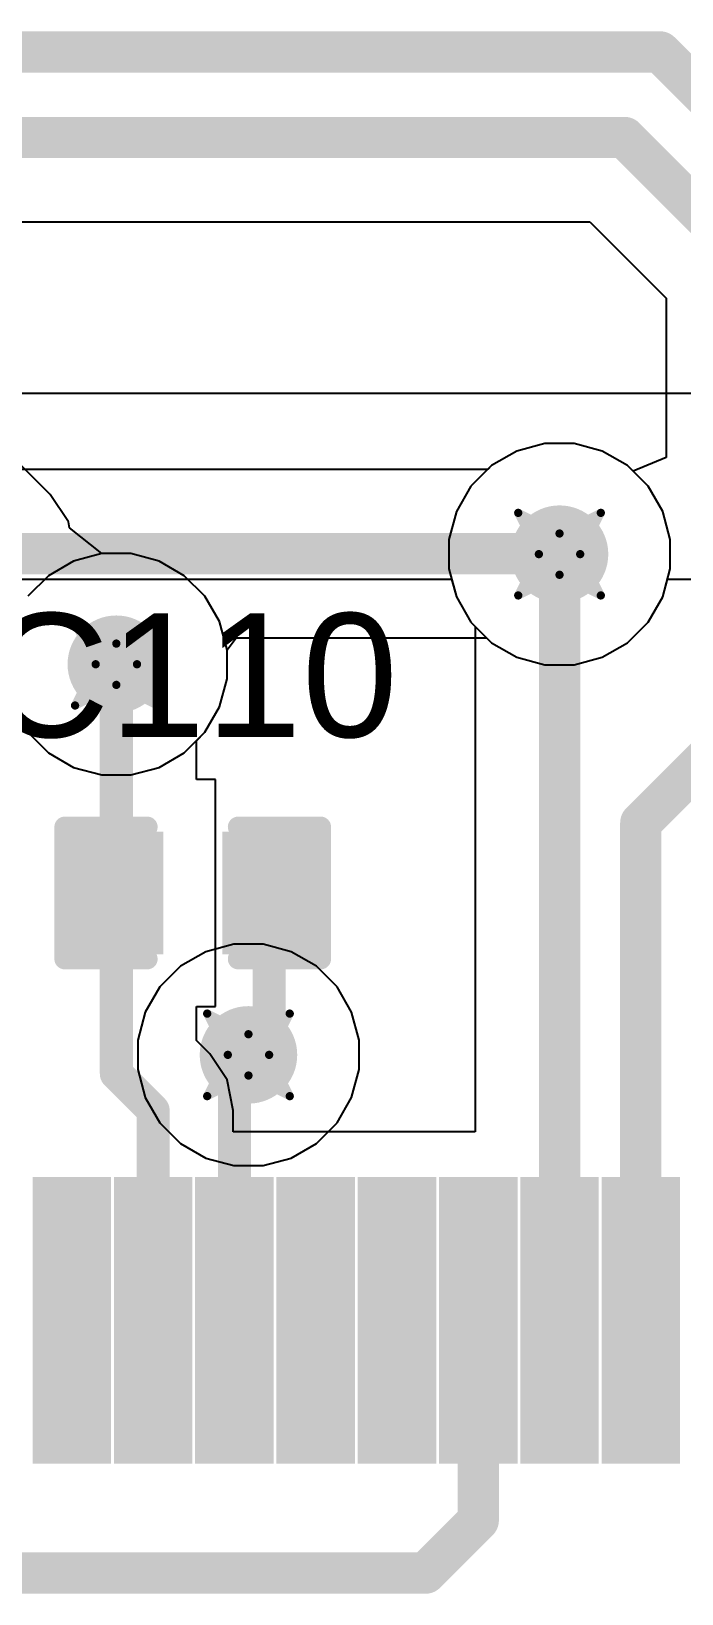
# Model space of a CAD drawing. Header units: inches. Extents: x -36 to 349, y -11 to 240.
# Drawn here: x 84.97 to 88.97, y 80.63 to 90.24 of the extents above; entities that cross this region are included whole.
import ezdxf

# ---------------------------------------------------------------- set-up
doc = ezdxf.new("R2010")
doc.units = ezdxf.units.IN
for name, color, linetype in [('Bottom Layer', 5, 'Continuous'), ('Drill Drawing', 1, 'Continuous'), ('Layer 1', 16, 'Continuous'), ('Layer 2', 76, 'Continuous'), ('Top Layer', 1, 'Continuous'), ('Top Overlay', 2, 'Continuous'), ('Top Paste', 8, 'Continuous'), ('Top Solder', 216, 'Continuous'), ('Via Holes', 16, 'Continuous')]:
    doc.layers.add(name, color=color, linetype=linetype)
doc.styles.add('Arial', font='', dxfattribs={"height": 0.2})
doc.styles.get('Arial').set_extended_font_data('Arial')

# ---------------------------------------------------------------- blocks, each defined once
blk = doc.blocks.new('LQFP_144_20_20__155')
at = {"layer": 'Top Layer'}
for points in [[(-2.89, 9.9), (-2.89, 11.46), (-2.61, 11.46), (-2.61, 9.9)], [(-2.39, 9.9), (-2.39, 11.46), (-2.11, 11.46), (-2.11, 9.9)], [(-1.89, 9.9), (-1.89, 11.46), (-1.61, 11.46), (-1.61, 9.9)], [(-1.39, 9.9), (-1.39, 11.46), (-1.11, 11.46), (-1.11, 9.9)], [(-0.89, 9.9), (-0.89, 11.46), (-0.61, 11.46), (-0.61, 9.9)], [(-0.39, 9.9), (-0.39, 11.46), (-0.11, 11.46), (-0.11, 9.9)], [(0.11, 9.9), (0.11, 11.46), (0.39, 11.46), (0.39, 9.9)], [(0.61, 9.9), (0.61, 11.46), (0.89, 11.46), (0.89, 9.9)]]:
    blk.add_hatch(color=1, dxfattribs=at).paths.add_polyline_path(points)
at = {"layer": 'Top Paste'}
for points in [[(-2.89, 9.9), (-2.89, 11.46), (-2.61, 11.46), (-2.61, 9.9)], [(-2.39, 9.9), (-2.39, 11.46), (-2.11, 11.46), (-2.11, 9.9)], [(-1.89, 9.9), (-1.89, 11.46), (-1.61, 11.46), (-1.61, 9.9)], [(-1.39, 9.9), (-1.39, 11.46), (-1.11, 11.46), (-1.11, 9.9)], [(-0.89, 9.9), (-0.89, 11.46), (-0.61, 11.46), (-0.61, 9.9)], [(-0.39, 9.9), (-0.39, 11.46), (-0.11, 11.46), (-0.11, 9.9)], [(0.11, 9.9), (0.11, 11.46), (0.39, 11.46), (0.39, 9.9)], [(0.61, 9.9), (0.61, 11.46), (0.89, 11.46), (0.89, 9.9)]]:
    blk.add_hatch(color=8, dxfattribs=at).paths.add_polyline_path(points)
at = {"layer": 'Top Solder'}
for points in [[(-2.9916, 9.7984), (-2.9916, 11.5616), (-2.5084, 11.5616), (-2.5084, 9.7984)], [(-2.4916, 9.7984), (-2.4916, 11.5616), (-2.0084, 11.5616), (-2.0084, 9.7984)], [(-1.9916, 9.7984), (-1.9916, 11.5616), (-1.5084, 11.5616), (-1.5084, 9.7984)], [(-1.4916, 9.7984), (-1.4916, 11.5616), (-1.0084, 11.5616), (-1.0084, 9.7984)], [(-0.9916, 9.7984), (-0.9916, 11.5616), (-0.5084, 11.5616), (-0.5084, 9.7984)], [(-0.4916, 9.7984), (-0.4916, 11.5616), (-0.0084, 11.5616), (-0.0084, 9.7984)], [(0.0084, 9.7984), (0.0084, 11.5616), (0.4916, 11.5616), (0.4916, 9.7984)], [(0.5084, 9.7984), (0.5084, 11.5616), (0.9916, 11.5616), (0.9916, 9.7984)]]:
    blk.add_hatch(color=216, dxfattribs=at).paths.add_polyline_path(points)
blk = doc.blocks.new('C___0402_429')
at = {"layer": 'Top Layer'}
for points in [[(-0.6985, -0.3175), (-0.6985, 0.3175), (-0.2413, 0.3175), (-0.2413, -0.3175)], [(0.2413, -0.3175), (0.2413, 0.3175), (0.6985, 0.3175), (0.6985, -0.3175)]]:
    blk.add_hatch(color=1, dxfattribs=at).paths.add_polyline_path(points)
at = {"layer": 'Top Paste'}
for points in [[(-0.6985, -0.3175), (-0.6985, 0.3175), (-0.2413, 0.3175), (-0.2413, -0.3175)], [(0.2413, -0.3175), (0.2413, 0.3175), (0.6985, 0.3175), (0.6985, -0.3175)]]:
    blk.add_hatch(color=8, dxfattribs=at).paths.add_polyline_path(points)
at = {"layer": 'Top Solder'}
for points in [[(-0.7585, -0.3775), (-0.7585, 0.3775), (-0.1813, 0.3775), (-0.1813, -0.3775)], [(0.1813, -0.3775), (0.1813, 0.3775), (0.7585, 0.3775), (0.7585, -0.3775)]]:
    blk.add_hatch(color=216, dxfattribs=at).paths.add_polyline_path(points)
at = {"layer": 'Top Overlay'}
for points in [[(-0.7874, 0.4064, 0.127, 0.127, 0), (-0.2794, 0.4064, 0.127, 0.127, 0)], [(-0.7874, -0.4064, 0.127, 0.127, 0), (-0.7874, 0.4064, 0.127, 0.127, 0)], [(0.2794, 0.4064, 0.127, 0.127, 0), (0.7874, 0.4064, 0.127, 0.127, 0)], [(0.7874, -0.4064, 0.127, 0.127, 0), (0.7874, 0.4064, 0.127, 0.127, 0)], [(-0.7874, -0.4064, 0.127, 0.127, 0), (-0.2794, -0.4064, 0.127, 0.127, 0)], [(0.2794, -0.4064, 0.127, 0.127, 0), (0.7874, -0.4064, 0.127, 0.127, 0)]]:
    blk.add_lwpolyline(points, format="xyseb", dxfattribs=at)
for points in [[(-0.8191, 0.4064, 0.0635, 0.0635, 1), (-0.7556, 0.4064, 0.0635, 0.0635, 1)], [(-0.8191, 0.4064, 0.0635, 0.0635, 1), (-0.7556, 0.4064, 0.0635, 0.0635, 1)], [(-0.3111, 0.4064, 0.0635, 0.0635, 1), (-0.2477, 0.4064, 0.0635, 0.0635, 1)], [(0.2477, 0.4064, 0.0635, 0.0635, 1), (0.3111, 0.4064, 0.0635, 0.0635, 1)], [(0.7556, 0.4064, 0.0635, 0.0635, 1), (0.8191, 0.4064, 0.0635, 0.0635, 1)], [(0.7556, 0.4064, 0.0635, 0.0635, 1), (0.8191, 0.4064, 0.0635, 0.0635, 1)], [(-0.8191, -0.4064, 0.0635, 0.0635, 1), (-0.7556, -0.4064, 0.0635, 0.0635, 1)], [(-0.8191, -0.4064, 0.0635, 0.0635, 1), (-0.7556, -0.4064, 0.0635, 0.0635, 1)], [(-0.3111, -0.4064, 0.0635, 0.0635, 1), (-0.2477, -0.4064, 0.0635, 0.0635, 1)], [(0.2477, -0.4064, 0.0635, 0.0635, 1), (0.3111, -0.4064, 0.0635, 0.0635, 1)], [(0.7556, -0.4064, 0.0635, 0.0635, 1), (0.8191, -0.4064, 0.0635, 0.0635, 1)], [(0.7556, -0.4064, 0.0635, 0.0635, 1), (0.8191, -0.4064, 0.0635, 0.0635, 1)]]:
    blk.add_lwpolyline(points, format="xyseb", close=True, dxfattribs=at)

msp = doc.modelspace()

# ---------------------------------------------------------------- hatches: boundary and pattern name
at = {"layer": 'Bottom Layer'}
h = msp.add_hatch(color=5, dxfattribs=at)
edge = h.paths.add_edge_path()
edge.add_arc((88.2192, 87.0223), 0.3, 0, 360)
h = msp.add_hatch(color=5, dxfattribs=at)
edge = h.paths.add_edge_path()
edge.add_arc((85.4927, 86.345), 0.3, 0, 360)
h = msp.add_hatch(color=5, dxfattribs=at)
edge = h.paths.add_edge_path()
edge.add_arc((86.3055, 83.9415), 0.3, 0, 360)
at = {"layer": 'Layer 1'}
h = msp.add_hatch(color=16, dxfattribs=at)
edge = h.paths.add_edge_path()
edge.add_arc((88.2192, 87.0223), 0.3, 0, 360)
h = msp.add_hatch(color=16, dxfattribs=at)
edge = h.paths.add_edge_path()
edge.add_arc((85.4927, 86.345), 0.3, 0, 360)
h = msp.add_hatch(color=16, dxfattribs=at)
edge = h.paths.add_edge_path()
edge.add_arc((86.3055, 83.9415), 0.3, 0, 360)
at = {"layer": 'Layer 2'}
h = msp.add_hatch(color=76, dxfattribs=at)
edge = h.paths.add_edge_path()
edge.add_arc((88.2192, 87.0223), 0.3, 0, 360)
h = msp.add_hatch(color=76, dxfattribs=at)
edge = h.paths.add_edge_path()
edge.add_arc((85.4927, 86.345), 0.3, 0, 360)
h = msp.add_hatch(color=76, dxfattribs=at)
edge = h.paths.add_edge_path()
edge.add_arc((86.3055, 83.9415), 0.3, 0, 360)
at = {"layer": 'Top Layer'}
h = msp.add_hatch(color=1, dxfattribs=at)
edge = h.paths.add_edge_path()
edge.add_arc((88.2192, 87.0223), 0.3, 0, 360)
h = msp.add_hatch(color=1, dxfattribs=at)
edge = h.paths.add_edge_path()
edge.add_arc((85.4927, 86.345), 0.3, 0, 360)
h = msp.add_hatch(color=1, dxfattribs=at)
edge = h.paths.add_edge_path()
edge.add_arc((86.3055, 83.9415), 0.3, 0, 360)
at = {"layer": 'Via Holes'}
h = msp.add_hatch(color=7, dxfattribs=at)
edge = h.paths.add_edge_path()
edge.add_arc((88.2192, 87.0223), 0.15, 0, 360)
h = msp.add_hatch(color=7, dxfattribs=at)
edge = h.paths.add_edge_path()
edge.add_arc((85.4927, 86.345), 0.15, 0, 360)
h = msp.add_hatch(color=7, dxfattribs=at)
edge = h.paths.add_edge_path()
edge.add_arc((86.3055, 83.9415), 0.15, 0, 360)

# ---------------------------------------------------------------- linework, layer by layer
at = {"layer": 'Bottom Layer'}
for p, q in [((88.1295, 87.7033), (87.9563, 87.6569)), ((88.3088, 87.7033), (88.1295, 87.7033)), ((88.482, 87.6569), (88.3088, 87.7033)), ((87.9563, 87.6569), (87.801, 87.5673)), ((88.6373, 87.5673), (88.482, 87.6569)), ((87.7777, 87.5439), (84.1913, 87.5439)), ((87.801, 87.5673), (87.7777, 87.5439)), ((88.7641, 87.4405), (88.6373, 87.5673)), ((88.8538, 87.2852), (88.7641, 87.4405)), ((88.9002, 87.112), (88.8538, 87.2852)), ((88.9002, 86.9327), (88.9002, 87.112)), ((88.8538, 86.7595), (88.9002, 86.9327)), ((88.7641, 86.6042), (88.8538, 86.7595)), ((88.6373, 86.4774), (88.7641, 86.6042)), ((86.1737, 86.4346), (86.23, 86.508)), ((86.1737, 86.2553), (86.1737, 86.4346)), ((86.23, 86.508), (87.7704, 86.508)), ((87.7704, 86.508), (87.801, 86.4774)), ((87.801, 86.4774), (87.9563, 86.3877)), ((88.482, 86.3877), (88.6373, 86.4774)), ((87.9563, 86.3877), (88.1295, 86.3413)), ((88.1295, 86.3413), (88.3088, 86.3413)), ((88.3088, 86.3413), (88.482, 86.3877)), ((86.1273, 86.0821), (86.1737, 86.2553)), ((86.0376, 85.9268), (86.1273, 86.0821)), ((84.9478, 85.9268), (85.0746, 85.8)), ((85.9108, 85.8), (86.0376, 85.9268)), ((85.0746, 85.8), (85.2298, 85.7104)), ((85.7556, 85.7104), (85.9108, 85.8)), ((85.2298, 85.7104), (85.403, 85.664)), ((85.403, 85.664), (85.5824, 85.664)), ((85.5824, 85.664), (85.7556, 85.7104))]:
    msp.add_line(p, q, dxfattribs=at)
for points in [[(84.1913, 87.026, 0.254, 0.254, 0), (88.2155, 87.026, 0.254, 0.254, 0)], [(88.2155, 87.026, 0.254, 0.254, 0), (88.2192, 87.0223, 0.254, 0.254, 0)]]:
    msp.add_lwpolyline(points, format="xyseb", dxfattribs=at)
for points in [[(88.152, 87.026, 0.127, 0.127, 1), (88.279, 87.026, 0.127, 0.127, 1)], [(88.152, 87.026, 0.127, 0.127, 1), (88.279, 87.026, 0.127, 0.127, 1)], [(88.1557, 87.0223, 0.127, 0.127, 1), (88.2827, 87.0223, 0.127, 0.127, 1)]]:
    msp.add_lwpolyline(points, format="xyseb", close=True, dxfattribs=at)
at = {"layer": 'Drill Drawing'}
for points in [[(87.9652, 87.2763, 0.0508, 0.0508, 0), (88.2192, 87.1493, 0.0508, 0.0508, 0)], [(87.9652, 87.2763, 0.0508, 0.0508, 0), (88.0922, 87.0223, 0.0508, 0.0508, 0)], [(88.2192, 87.1493, 0.0508, 0.0508, 0), (88.4732, 87.2763, 0.0508, 0.0508, 0)], [(88.3462, 87.0223, 0.0508, 0.0508, 0), (88.4732, 87.2763, 0.0508, 0.0508, 0)], [(87.9652, 86.7683, 0.0508, 0.0508, 0), (88.0922, 87.0223, 0.0508, 0.0508, 0)], [(88.3462, 87.0223, 0.0508, 0.0508, 0), (88.4732, 86.7683, 0.0508, 0.0508, 0)], [(87.9652, 86.7683, 0.0508, 0.0508, 0), (88.2192, 86.8953, 0.0508, 0.0508, 0)], [(88.2192, 86.8953, 0.0508, 0.0508, 0), (88.4732, 86.7683, 0.0508, 0.0508, 0)], [(85.2387, 86.599, 0.0508, 0.0508, 0), (85.4927, 86.472, 0.0508, 0.0508, 0)], [(85.2387, 86.599, 0.0508, 0.0508, 0), (85.3657, 86.345, 0.0508, 0.0508, 0)], [(85.4927, 86.472, 0.0508, 0.0508, 0), (85.7467, 86.599, 0.0508, 0.0508, 0)], [(85.6197, 86.345, 0.0508, 0.0508, 0), (85.7467, 86.599, 0.0508, 0.0508, 0)], [(85.2387, 86.091, 0.0508, 0.0508, 0), (85.3657, 86.345, 0.0508, 0.0508, 0)], [(85.6197, 86.345, 0.0508, 0.0508, 0), (85.7467, 86.091, 0.0508, 0.0508, 0)], [(85.2387, 86.091, 0.0508, 0.0508, 0), (85.4927, 86.218, 0.0508, 0.0508, 0)], [(85.4927, 86.218, 0.0508, 0.0508, 0), (85.7467, 86.091, 0.0508, 0.0508, 0)], [(86.0515, 84.1955, 0.0508, 0.0508, 0), (86.3055, 84.0685, 0.0508, 0.0508, 0)], [(86.0515, 84.1955, 0.0508, 0.0508, 0), (86.1785, 83.9415, 0.0508, 0.0508, 0)], [(86.3055, 84.0685, 0.0508, 0.0508, 0), (86.5595, 84.1955, 0.0508, 0.0508, 0)], [(86.4325, 83.9415, 0.0508, 0.0508, 0), (86.5595, 84.1955, 0.0508, 0.0508, 0)], [(86.0515, 83.6875, 0.0508, 0.0508, 0), (86.1785, 83.9415, 0.0508, 0.0508, 0)], [(86.4325, 83.9415, 0.0508, 0.0508, 0), (86.5595, 83.6875, 0.0508, 0.0508, 0)], [(86.0515, 83.6875, 0.0508, 0.0508, 0), (86.3055, 83.8145, 0.0508, 0.0508, 0)], [(86.3055, 83.8145, 0.0508, 0.0508, 0), (86.5595, 83.6875, 0.0508, 0.0508, 0)]]:
    msp.add_lwpolyline(points, format="xyseb", dxfattribs=at)
for points in [[(87.9525, 87.2763, 0.0254, 0.0254, 1), (87.9779, 87.2763, 0.0254, 0.0254, 1)], [(87.9525, 87.2763, 0.0254, 0.0254, 1), (87.9779, 87.2763, 0.0254, 0.0254, 1)], [(88.4605, 87.2763, 0.0254, 0.0254, 1), (88.4859, 87.2763, 0.0254, 0.0254, 1)], [(88.4605, 87.2763, 0.0254, 0.0254, 1), (88.4859, 87.2763, 0.0254, 0.0254, 1)], [(88.2065, 87.1493, 0.0254, 0.0254, 1), (88.2319, 87.1493, 0.0254, 0.0254, 1)], [(88.2065, 87.1493, 0.0254, 0.0254, 1), (88.2319, 87.1493, 0.0254, 0.0254, 1)], [(88.0795, 87.0223, 0.0254, 0.0254, 1), (88.1049, 87.0223, 0.0254, 0.0254, 1)], [(88.0795, 87.0223, 0.0254, 0.0254, 1), (88.1049, 87.0223, 0.0254, 0.0254, 1)], [(88.3335, 87.0223, 0.0254, 0.0254, 1), (88.3589, 87.0223, 0.0254, 0.0254, 1)], [(88.3335, 87.0223, 0.0254, 0.0254, 1), (88.3589, 87.0223, 0.0254, 0.0254, 1)], [(88.2065, 86.8953, 0.0254, 0.0254, 1), (88.2319, 86.8953, 0.0254, 0.0254, 1)], [(88.2065, 86.8953, 0.0254, 0.0254, 1), (88.2319, 86.8953, 0.0254, 0.0254, 1)], [(87.9525, 86.7683, 0.0254, 0.0254, 1), (87.9779, 86.7683, 0.0254, 0.0254, 1)], [(87.9525, 86.7683, 0.0254, 0.0254, 1), (87.9779, 86.7683, 0.0254, 0.0254, 1)], [(88.4605, 86.7683, 0.0254, 0.0254, 1), (88.4859, 86.7683, 0.0254, 0.0254, 1)], [(88.4605, 86.7683, 0.0254, 0.0254, 1), (88.4859, 86.7683, 0.0254, 0.0254, 1)], [(85.226, 86.599, 0.0254, 0.0254, 1), (85.2514, 86.599, 0.0254, 0.0254, 1)], [(85.226, 86.599, 0.0254, 0.0254, 1), (85.2514, 86.599, 0.0254, 0.0254, 1)], [(85.734, 86.599, 0.0254, 0.0254, 1), (85.7594, 86.599, 0.0254, 0.0254, 1)], [(85.734, 86.599, 0.0254, 0.0254, 1), (85.7594, 86.599, 0.0254, 0.0254, 1)], [(85.48, 86.472, 0.0254, 0.0254, 1), (85.5054, 86.472, 0.0254, 0.0254, 1)], [(85.48, 86.472, 0.0254, 0.0254, 1), (85.5054, 86.472, 0.0254, 0.0254, 1)], [(85.353, 86.345, 0.0254, 0.0254, 1), (85.3784, 86.345, 0.0254, 0.0254, 1)], [(85.353, 86.345, 0.0254, 0.0254, 1), (85.3784, 86.345, 0.0254, 0.0254, 1)], [(85.607, 86.345, 0.0254, 0.0254, 1), (85.6324, 86.345, 0.0254, 0.0254, 1)], [(85.607, 86.345, 0.0254, 0.0254, 1), (85.6324, 86.345, 0.0254, 0.0254, 1)], [(85.48, 86.218, 0.0254, 0.0254, 1), (85.5054, 86.218, 0.0254, 0.0254, 1)], [(85.48, 86.218, 0.0254, 0.0254, 1), (85.5054, 86.218, 0.0254, 0.0254, 1)], [(85.226, 86.091, 0.0254, 0.0254, 1), (85.2514, 86.091, 0.0254, 0.0254, 1)], [(85.226, 86.091, 0.0254, 0.0254, 1), (85.2514, 86.091, 0.0254, 0.0254, 1)], [(85.734, 86.091, 0.0254, 0.0254, 1), (85.7594, 86.091, 0.0254, 0.0254, 1)], [(85.734, 86.091, 0.0254, 0.0254, 1), (85.7594, 86.091, 0.0254, 0.0254, 1)], [(86.0388, 84.1955, 0.0254, 0.0254, 1), (86.0642, 84.1955, 0.0254, 0.0254, 1)], [(86.0388, 84.1955, 0.0254, 0.0254, 1), (86.0642, 84.1955, 0.0254, 0.0254, 1)], [(86.5468, 84.1955, 0.0254, 0.0254, 1), (86.5722, 84.1955, 0.0254, 0.0254, 1)], [(86.5468, 84.1955, 0.0254, 0.0254, 1), (86.5722, 84.1955, 0.0254, 0.0254, 1)], [(86.2928, 84.0685, 0.0254, 0.0254, 1), (86.3182, 84.0685, 0.0254, 0.0254, 1)], [(86.2928, 84.0685, 0.0254, 0.0254, 1), (86.3182, 84.0685, 0.0254, 0.0254, 1)], [(86.1658, 83.9415, 0.0254, 0.0254, 1), (86.1912, 83.9415, 0.0254, 0.0254, 1)], [(86.1658, 83.9415, 0.0254, 0.0254, 1), (86.1912, 83.9415, 0.0254, 0.0254, 1)], [(86.4198, 83.9415, 0.0254, 0.0254, 1), (86.4452, 83.9415, 0.0254, 0.0254, 1)], [(86.4198, 83.9415, 0.0254, 0.0254, 1), (86.4452, 83.9415, 0.0254, 0.0254, 1)], [(86.2928, 83.8145, 0.0254, 0.0254, 1), (86.3182, 83.8145, 0.0254, 0.0254, 1)], [(86.2928, 83.8145, 0.0254, 0.0254, 1), (86.3182, 83.8145, 0.0254, 0.0254, 1)], [(86.0388, 83.6875, 0.0254, 0.0254, 1), (86.0642, 83.6875, 0.0254, 0.0254, 1)], [(86.0388, 83.6875, 0.0254, 0.0254, 1), (86.0642, 83.6875, 0.0254, 0.0254, 1)], [(86.5468, 83.6875, 0.0254, 0.0254, 1), (86.5722, 83.6875, 0.0254, 0.0254, 1)], [(86.5468, 83.6875, 0.0254, 0.0254, 1), (86.5722, 83.6875, 0.0254, 0.0254, 1)]]:
    msp.add_lwpolyline(points, format="xyseb", close=True, dxfattribs=at)
at = {"layer": 'Layer 1'}
for p, q in [((88.1295, 87.7033), (87.9563, 87.6569)), ((88.3088, 87.7033), (88.1295, 87.7033)), ((88.482, 87.6569), (88.3088, 87.7033)), ((87.9563, 87.6569), (87.801, 87.5673)), ((88.6373, 87.5673), (88.482, 87.6569)), ((87.801, 87.5673), (87.6742, 87.4405)), ((88.7641, 87.4405), (88.6373, 87.5673)), ((87.6742, 87.4405), (87.5846, 87.2852)), ((88.8538, 87.2852), (88.7641, 87.4405)), ((87.5846, 87.2852), (87.5382, 87.112)), ((88.9002, 87.112), (88.8538, 87.2852)), ((87.5382, 87.112), (87.5382, 86.9327)), ((88.9002, 86.9327), (88.9002, 87.112)), ((85.403, 87.026), (85.2298, 86.9796)), ((85.5824, 87.026), (85.403, 87.026)), ((85.7556, 86.9796), (85.5824, 87.026)), ((85.2298, 86.9796), (85.0746, 86.8899)), ((85.9108, 86.8899), (85.7556, 86.9796)), ((87.5382, 86.9327), (87.5846, 86.7595)), ((88.8538, 86.7595), (88.9002, 86.9327)), ((85.0746, 86.8899), (84.9478, 86.7631)), ((86.0376, 86.7631), (85.9108, 86.8899)), ((86.1273, 86.6078), (86.0376, 86.7631)), ((87.5846, 86.7595), (87.6742, 86.6042)), ((88.7641, 86.6042), (88.8538, 86.7595)), ((86.1737, 86.4346), (86.1273, 86.6078)), ((87.6742, 86.6042), (87.801, 86.4774)), ((88.6373, 86.4774), (88.7641, 86.6042)), ((86.1737, 86.2553), (86.1737, 86.4346)), ((87.801, 86.4774), (87.9563, 86.3877)), ((88.482, 86.3877), (88.6373, 86.4774)), ((87.9563, 86.3877), (88.1295, 86.3413)), ((88.1295, 86.3413), (88.3088, 86.3413)), ((88.3088, 86.3413), (88.482, 86.3877)), ((86.1273, 86.0821), (86.1737, 86.2553)), ((86.0376, 85.9268), (86.1273, 86.0821)), ((84.9478, 85.9268), (85.0746, 85.8)), ((85.9108, 85.8), (86.0376, 85.9268)), ((85.0746, 85.8), (85.2298, 85.7104)), ((85.7556, 85.7104), (85.9108, 85.8)), ((85.2298, 85.7104), (85.403, 85.664)), ((85.403, 85.664), (85.5824, 85.664)), ((85.5824, 85.664), (85.7556, 85.7104))]:
    msp.add_line(p, q, dxfattribs=at)
at = {"layer": 'Layer 2'}
for p, q in [((102.9945, 88.011), (60.08, 88.011)), ((84.288, 86.868), (87.5555, 86.868)), ((87.5555, 86.868), (87.5846, 86.7595)), ((88.8538, 86.7595), (88.8829, 86.868)), ((88.8829, 86.868), (97.1788, 86.868)), ((87.5846, 86.7595), (87.6742, 86.6042)), ((88.7641, 86.6042), (88.8538, 86.7595)), ((87.6742, 86.6042), (87.801, 86.4774)), ((88.6373, 86.4774), (88.7641, 86.6042)), ((87.801, 86.4774), (87.9563, 86.3877)), ((88.482, 86.3877), (88.6373, 86.4774)), ((87.9563, 86.3877), (88.1295, 86.3413)), ((88.1295, 86.3413), (88.3088, 86.3413)), ((88.3088, 86.3413), (88.482, 86.3877)), ((86.2158, 84.6225), (86.0426, 84.5761)), ((86.3952, 84.6225), (86.2158, 84.6225)), ((86.5684, 84.5761), (86.3952, 84.6225)), ((86.0426, 84.5761), (85.8874, 84.4864)), ((86.7236, 84.4864), (86.5684, 84.5761)), ((85.8874, 84.4864), (85.7606, 84.3596)), ((86.8504, 84.3596), (86.7236, 84.4864)), ((85.7606, 84.3596), (85.6709, 84.2044)), ((86.9401, 84.2044), (86.8504, 84.3596)), ((85.6709, 84.2044), (85.6245, 84.0312)), ((86.9865, 84.0312), (86.9401, 84.2044)), ((85.6245, 84.0312), (85.6245, 83.8518)), ((86.9865, 83.8518), (86.9865, 84.0312)), ((85.6245, 83.8518), (85.6709, 83.6786)), ((86.9401, 83.6786), (86.9865, 83.8518)), ((85.6709, 83.6786), (85.7606, 83.5234)), ((86.8504, 83.5234), (86.9401, 83.6786)), ((85.7606, 83.5234), (85.8874, 83.3966)), ((86.7236, 83.3966), (86.8504, 83.5234)), ((85.8874, 83.3966), (86.0426, 83.3069)), ((86.5684, 83.3069), (86.7236, 83.3966)), ((86.0426, 83.3069), (86.2158, 83.2605)), ((86.2158, 83.2605), (86.3952, 83.2605)), ((86.3952, 83.2605), (86.5684, 83.3069))]:
    msp.add_line(p, q, dxfattribs=at)
at = {"layer": 'Top Layer'}
for p, q in [((69.0471, 89.0678), (88.4049, 89.0678)), ((88.4049, 89.0678), (88.8755, 88.5972)), ((88.8755, 88.5972), (88.8755, 87.6165)), ((85.0855, 87.3886), (84.1352, 88.3389)), ((88.1295, 87.7033), (87.9563, 87.6569)), ((88.3088, 87.7033), (88.1295, 87.7033)), ((88.482, 87.6569), (88.3088, 87.7033)), ((87.9563, 87.6569), (87.801, 87.5673)), ((88.6373, 87.5673), (88.482, 87.6569)), ((88.8755, 87.6165), (88.6723, 87.5323)), ((87.801, 87.5673), (87.6742, 87.4405)), ((88.6723, 87.5323), (88.6373, 87.5673)), ((85.1977, 87.2206), (85.0855, 87.3886)), ((87.6742, 87.4405), (87.5846, 87.2852)), ((85.2051, 87.1833), (85.1977, 87.2206)), ((87.5846, 87.2852), (87.5382, 87.112)), ((85.403, 87.026), (85.2051, 87.1833)), ((87.5382, 87.112), (87.5382, 86.9327)), ((85.5824, 87.026), (85.403, 87.026)), ((85.7556, 86.9796), (85.5824, 87.026)), ((85.9108, 86.8899), (85.7556, 86.9796)), ((87.5382, 86.9327), (87.5846, 86.7595)), ((86.0376, 86.7631), (85.9108, 86.8899)), ((86.1273, 86.6078), (86.0376, 86.7631)), ((87.5846, 86.7595), (87.6742, 86.6042)), ((86.1737, 86.4346), (86.1273, 86.6078)), ((87.6742, 86.6042), (87.7012, 86.5772)), ((87.7012, 86.5772), (87.7012, 83.469)), ((86.1737, 86.2553), (86.1737, 86.4346)), ((86.1273, 86.0821), (86.1737, 86.2553)), ((86.0376, 85.9268), (86.1273, 86.0821)), ((85.9848, 85.874), (86.0376, 85.9268)), ((85.9848, 85.6361), (85.9848, 85.874)), ((86.1023, 85.6361), (85.9848, 85.6361)), ((86.1023, 84.2391), (86.1023, 85.6361)), ((85.9848, 84.0299), (85.9848, 84.2391)), ((85.9848, 84.2391), (86.1023, 84.2391)), ((86.0672, 83.9475), (85.9848, 84.0299)), ((86.1738, 83.7879), (86.0672, 83.9475)), ((86.2113, 83.5996), (86.1738, 83.7879)), ((86.2113, 83.469), (86.2113, 83.5996)), ((87.7012, 83.469), (86.2113, 83.469))]:
    msp.add_line(p, q, dxfattribs=at)
for points in [[(69.2155, 90.1125, 0.254, 0.254, 0), (88.8376, 90.1125, 0.254, 0.254, 0)], [(88.8376, 90.1125, 0.254, 0.254, 0), (89.9202, 89.0299, 0.254, 0.254, 0)], [(69.0471, 89.5858, 0.254, 0.254, 0), (88.6194, 89.5858, 0.254, 0.254, 0)], [(88.6194, 89.5858, 0.254, 0.254, 0), (89.3935, 88.8118, 0.254, 0.254, 0)], [(88.2192, 82.308, 0.254, 0.254, 0), (88.2192, 87.0223, 0.254, 0.254, 0)], [(85.4927, 84.9376, 0.2032, 0.2032, 0), (85.4927, 86.345, 0.2032, 0.2032, 0)], [(88.7192, 85.3693, 0.254, 0.254, 0), (89.3935, 86.0435, 0.254, 0.254, 0)], [(88.7192, 82.308, 0.254, 0.254, 0), (88.7192, 85.3693, 0.254, 0.254, 0)], [(85.4927, 83.8261, 0.2032, 0.2032, 0), (85.4927, 84.9376, 0.2032, 0.2032, 0)], [(86.4325, 83.9415, 0.2032, 0.2032, 0), (86.4325, 84.9376, 0.2032, 0.2032, 0)], [(86.2192, 83.7282, 0.2032, 0.2032, 0), (86.4325, 83.9415, 0.2032, 0.2032, 0)], [(85.4927, 83.8261, 0.2032, 0.2032, 0), (85.7192, 83.5996, 0.2032, 0.2032, 0)], [(86.2192, 82.308, 0.2032, 0.2032, 0), (86.2192, 83.7282, 0.2032, 0.2032, 0)], [(85.7192, 82.308, 0.2032, 0.2032, 0), (85.7192, 83.5996, 0.2032, 0.2032, 0)], [(85.7192, 82.308, 0.2032, 0.2032, 0), (85.7203, 82.3069, 0.2032, 0.2032, 0)], [(87.7192, 81.0775, 0.254, 0.254, 0), (87.7192, 82.308, 0.254, 0.254, 0)], [(87.3948, 80.753, 0.254, 0.254, 0), (87.7192, 81.0775, 0.254, 0.254, 0)], [(84.2192, 80.753, 0.254, 0.254, 0), (87.3948, 80.753, 0.254, 0.254, 0)]]:
    msp.add_lwpolyline(points, format="xyseb", dxfattribs=at)
for points in [[(88.7741, 90.1125, 0.127, 0.127, 1), (88.9011, 90.1125, 0.127, 0.127, 1)], [(88.7741, 90.1125, 0.127, 0.127, 1), (88.9011, 90.1125, 0.127, 0.127, 1)], [(88.5559, 89.5858, 0.127, 0.127, 1), (88.6829, 89.5858, 0.127, 0.127, 1)], [(88.5559, 89.5858, 0.127, 0.127, 1), (88.6829, 89.5858, 0.127, 0.127, 1)], [(88.1557, 87.0223, 0.127, 0.127, 1), (88.2827, 87.0223, 0.127, 0.127, 1)], [(85.4419, 86.345, 0.1016, 0.1016, 1), (85.5435, 86.345, 0.1016, 0.1016, 1)], [(88.6557, 85.3693, 0.127, 0.127, 1), (88.7827, 85.3693, 0.127, 0.127, 1)], [(88.6557, 85.3693, 0.127, 0.127, 1), (88.7827, 85.3693, 0.127, 0.127, 1)], [(85.4419, 84.9376, 0.1016, 0.1016, 1), (85.5435, 84.9376, 0.1016, 0.1016, 1)], [(85.4419, 84.9376, 0.1016, 0.1016, 1), (85.5435, 84.9376, 0.1016, 0.1016, 1)], [(86.3817, 84.9376, 0.1016, 0.1016, 1), (86.4833, 84.9376, 0.1016, 0.1016, 1)], [(86.3817, 83.9415, 0.1016, 0.1016, 1), (86.4833, 83.9415, 0.1016, 0.1016, 1)], [(86.3817, 83.9415, 0.1016, 0.1016, 1), (86.4833, 83.9415, 0.1016, 0.1016, 1)], [(85.4419, 83.8261, 0.1016, 0.1016, 1), (85.5435, 83.8261, 0.1016, 0.1016, 1)], [(85.4419, 83.8261, 0.1016, 0.1016, 1), (85.5435, 83.8261, 0.1016, 0.1016, 1)], [(86.1684, 83.7282, 0.1016, 0.1016, 1), (86.27, 83.7282, 0.1016, 0.1016, 1)], [(86.1684, 83.7282, 0.1016, 0.1016, 1), (86.27, 83.7282, 0.1016, 0.1016, 1)], [(85.6684, 83.5996, 0.1016, 0.1016, 1), (85.77, 83.5996, 0.1016, 0.1016, 1)], [(85.6684, 83.5996, 0.1016, 0.1016, 1), (85.77, 83.5996, 0.1016, 0.1016, 1)], [(85.6684, 82.308, 0.1016, 0.1016, 1), (85.77, 82.308, 0.1016, 0.1016, 1)], [(85.6684, 82.308, 0.1016, 0.1016, 1), (85.77, 82.308, 0.1016, 0.1016, 1)], [(85.6695, 82.3069, 0.1016, 0.1016, 1), (85.7711, 82.3069, 0.1016, 0.1016, 1)], [(86.1684, 82.308, 0.1016, 0.1016, 1), (86.27, 82.308, 0.1016, 0.1016, 1)], [(87.6557, 82.308, 0.127, 0.127, 1), (87.7827, 82.308, 0.127, 0.127, 1)], [(88.1557, 82.308, 0.127, 0.127, 1), (88.2827, 82.308, 0.127, 0.127, 1)], [(88.6557, 82.308, 0.127, 0.127, 1), (88.7827, 82.308, 0.127, 0.127, 1)], [(87.6557, 81.0775, 0.127, 0.127, 1), (87.7827, 81.0775, 0.127, 0.127, 1)], [(87.6557, 81.0775, 0.127, 0.127, 1), (87.7827, 81.0775, 0.127, 0.127, 1)], [(87.3313, 80.753, 0.127, 0.127, 1), (87.4583, 80.753, 0.127, 0.127, 1)], [(87.3313, 80.753, 0.127, 0.127, 1), (87.4583, 80.753, 0.127, 0.127, 1)]]:
    msp.add_lwpolyline(points, format="xyseb", close=True, dxfattribs=at)

# ---------------------------------------------------------------- block references
for name, p in [('C___0402_429', (85.9626, 84.9376)), ('LQFP_144_20_20__155', (87.9692, 71.628))]:
    msp.add_blockref(name, p)

# ---------------------------------------------------------------- texts
at = {"layer": 'Top Overlay', "style": 'Arial'}
msp.add_text('C110', height=0.762, dxfattribs=at).set_placement((84.6808, 85.8969))

doc.saveas('drawing.dxf')
